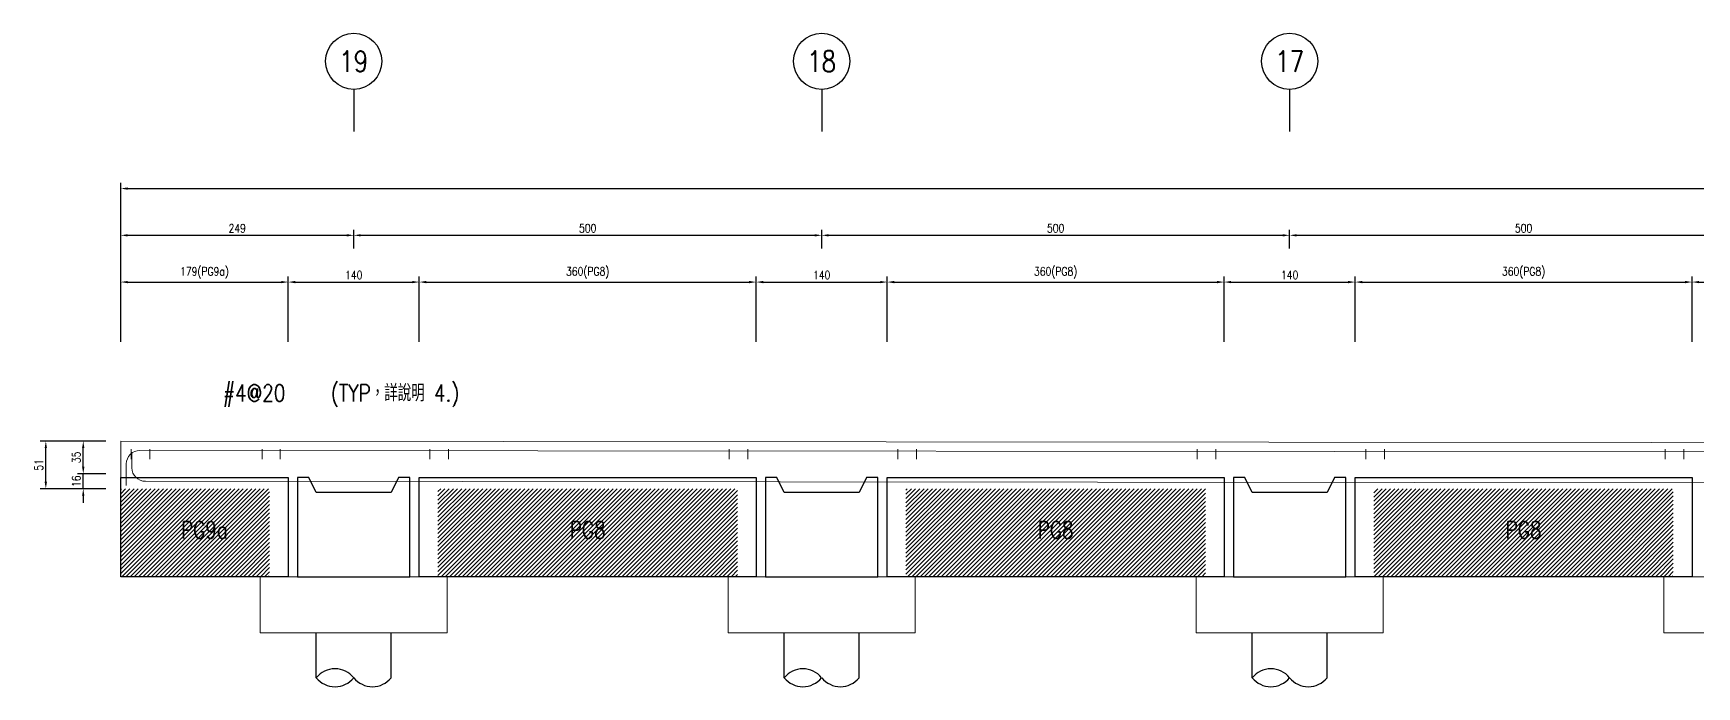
# Model space of a CAD drawing. Extents: x -4754 to 4976, y -23710 to 3841.
# Drawn here: x -359 to 1419, y -7907 to -7209 of the extents above; entities that cross this region are included whole.
import ezdxf
from ezdxf.enums import TextEntityAlignment as Align

# ---------------------------------------------------------------- set-up
doc = ezdxf.new("R2010")
doc.units = 0
doc.header["$LTSCALE"] = 3
doc.layers.get('0').update_dxf_attribs({"linetype": 'CONTINUOUS'})
doc.layers.add('HB_0', color=7, linetype='CONTINUOUS', transparency=0.5)
for name, color, linetype in [('HB_DIM', 1, 'CONTINUOUS'), ('HB_TXT_CTEXT', 2, 'CONTINUOUS'), ('鋼筋', 3, 'CONTINUOUS')]:
    doc.layers.add(name, color=color, linetype=linetype)
doc.styles.get("Standard").update_dxf_attribs({"font": 'ROMANS.shx', "width": 0.8, "bigfont": 'chineset.shx'})
doc.dimstyles.new('30', dxfattribs={"dimscale": 3, "dimtxt": 3, "dimasz": 2.5, "dimexe": 2, "dimexo": 2, "dimgap": 1, "dimtad": 1, "dimdsep": 46, "dimtxsty": 'Standard', "dimcen": 0, "dimclrd": 256, "dimclre": 256, "dimclrt": 2, "dimadec": 0, "dimazin": 0, "dimtfac": 1, "dimtix": 1, "dimtmove": 2, "dimatfit": 3, "dimfxl": 1, "dimtolj": 1, "dimtzin": 0, "dimarcsym": 0})

# ---------------------------------------------------------------- blocks, each defined once
blk = doc.blocks.new('pile_vertical_with_pilecap')
at = {"linetype": 'Continuous'}
for p, q in [((-40, -48.1), (-40, 0)), ((-40, -48.1), (-40, 0)), ((40, -48.1), (40, 0)), ((40, -48.1), (40, 0))]:
    blk.add_line(p, q, dxfattribs=at)
for centre, start, end in [((-20, -64.1), 38.718, 141.282), ((-20, -64.1), 38.718, 141.282), ((-20, -32), 218.718, 321.282), ((-20, -32), 218.718, 321.282), ((20, -32), 218.718, 321.282), ((20, -32), 218.718, 321.282)]:
    blk.add_arc(centre, 25.6, start, end, dxfattribs=at)
blk = doc.blocks.new('line_guide')
at = {"color": 4, "linetype": 'Continuous'}
blk.add_line((0, 0), (0, -45), dxfattribs=at)
blk.add_circle((0, 30), 30, dxfattribs=at)
at = {"color": 4, "linetype": 'Continuous', "width": 0.8}
blk.add_attdef('A', text='', height=22.5, dxfattribs=at).set_placement((0, 30), align=Align.MIDDLE)
blk = doc.blocks.new('*D96')
at = {"layer": 'HB_DIM', "linetype": 'Continuous', "lineweight": -2}
for p, q in [((-265.4, -7538.8), (-265.4, -7468.8)), ((-257.9, -7474.8), (-93.9, -7474.8)), ((-86.4, -7538.8), (-86.4, -7468.8))]:
    blk.add_line(p, q, dxfattribs=at)
at = {"layer": 'HB_DIM'}
for points in [[(-257.9, -7473.6), (-257.9, -7476.1), (-265.4, -7474.8)], [(-93.9, -7476.1), (-93.9, -7473.6), (-86.4, -7474.8)]]:
    blk.add_solid(points, dxfattribs=at)
at = {"layer": 'HB_DIM', "color": 2, "linetype": 'Continuous', "insert": (-175.9, -7464.9), "char_height": 9, "attachment_point": 5, "rotation": 0}
blk.add_mtext('\\A1;179(PG9a)', dxfattribs=at)
blk = doc.blocks.new('*D97')
at = {"layer": 'HB_DIM', "linetype": 'Continuous', "lineweight": -2}
for p, q in [((-86.4, -7538.8), (-86.4, -7468.8)), ((-78.9, -7474.8), (46.1, -7474.8)), ((53.6, -7538.8), (53.6, -7468.8))]:
    blk.add_line(p, q, dxfattribs=at)
at = {"layer": 'HB_DIM'}
for points in [[(-78.9, -7473.6), (-78.9, -7476.1), (-86.4, -7474.8)], [(46.1, -7476.1), (46.1, -7473.6), (53.6, -7474.8)]]:
    blk.add_solid(points, dxfattribs=at)
at = {"layer": 'HB_DIM', "color": 2, "linetype": 'Continuous', "insert": (-16.4, -7467.3), "char_height": 9, "attachment_point": 5, "rotation": 0}
blk.add_mtext('\\A1;140', dxfattribs=at)
blk = doc.blocks.new('*D98')
at = {"layer": 'HB_DIM', "linetype": 'Continuous', "lineweight": -2}
for p, q in [((53.6, -7538.8), (53.6, -7468.8)), ((61.1, -7474.8), (406.1, -7474.8)), ((413.6, -7538.8), (413.6, -7468.8))]:
    blk.add_line(p, q, dxfattribs=at)
at = {"layer": 'HB_DIM'}
for points in [[(61.1, -7473.6), (61.1, -7476.1), (53.6, -7474.8)], [(406.1, -7476.1), (406.1, -7473.6), (413.6, -7474.8)]]:
    blk.add_solid(points, dxfattribs=at)
at = {"layer": 'HB_DIM', "color": 2, "linetype": 'Continuous', "insert": (233.6, -7464.9), "char_height": 9, "attachment_point": 5, "rotation": 0}
blk.add_mtext('\\A1;360(PG8)', dxfattribs=at)
blk = doc.blocks.new('*D99')
at = {"layer": 'HB_DIM', "linetype": 'Continuous', "lineweight": -2}
for p, q in [((413.6, -7538.8), (413.6, -7468.8)), ((421.1, -7474.8), (546.1, -7474.8)), ((553.6, -7538.8), (553.6, -7468.8))]:
    blk.add_line(p, q, dxfattribs=at)
at = {"layer": 'HB_DIM'}
for points in [[(421.1, -7473.6), (421.1, -7476.1), (413.6, -7474.8)], [(546.1, -7476.1), (546.1, -7473.6), (553.6, -7474.8)]]:
    blk.add_solid(points, dxfattribs=at)
at = {"layer": 'HB_DIM', "color": 2, "linetype": 'Continuous', "insert": (483.6, -7467.3), "char_height": 9, "attachment_point": 5, "rotation": 0}
blk.add_mtext('\\A1;140', dxfattribs=at)
blk = doc.blocks.new('*D100')
at = {"layer": 'HB_DIM', "linetype": 'Continuous', "lineweight": -2}
for p, q in [((553.6, -7538.8), (553.6, -7468.8)), ((561.1, -7474.8), (906.1, -7474.8)), ((913.6, -7538.8), (913.6, -7468.8))]:
    blk.add_line(p, q, dxfattribs=at)
at = {"layer": 'HB_DIM'}
for points in [[(561.1, -7473.6), (561.1, -7476.1), (553.6, -7474.8)], [(906.1, -7476.1), (906.1, -7473.6), (913.6, -7474.8)]]:
    blk.add_solid(points, dxfattribs=at)
at = {"layer": 'HB_DIM', "color": 2, "linetype": 'Continuous', "insert": (733.6, -7464.9), "char_height": 9, "attachment_point": 5, "rotation": 0}
blk.add_mtext('\\A1;360(PG8)', dxfattribs=at)
blk = doc.blocks.new('*D101')
at = {"layer": 'HB_DIM', "linetype": 'Continuous', "lineweight": -2}
for p, q in [((913.6, -7538.8), (913.6, -7468.8)), ((921.1, -7474.8), (1046.1, -7474.8)), ((1053.6, -7538.8), (1053.6, -7468.8))]:
    blk.add_line(p, q, dxfattribs=at)
at = {"layer": 'HB_DIM'}
for points in [[(921.1, -7473.6), (921.1, -7476.1), (913.6, -7474.8)], [(1046.1, -7476.1), (1046.1, -7473.6), (1053.6, -7474.8)]]:
    blk.add_solid(points, dxfattribs=at)
at = {"layer": 'HB_DIM', "color": 2, "linetype": 'Continuous', "insert": (983.6, -7467.3), "char_height": 9, "attachment_point": 5, "rotation": 0}
blk.add_mtext('\\A1;140', dxfattribs=at)
blk = doc.blocks.new('*D102')
at = {"layer": 'HB_DIM', "linetype": 'Continuous', "lineweight": -2}
for p, q in [((1053.6, -7538.8), (1053.6, -7468.8)), ((1061.1, -7474.8), (1406.1, -7474.8)), ((1413.6, -7538.8), (1413.6, -7468.8))]:
    blk.add_line(p, q, dxfattribs=at)
at = {"layer": 'HB_DIM'}
for points in [[(1061.1, -7473.6), (1061.1, -7476.1), (1053.6, -7474.8)], [(1406.1, -7476.1), (1406.1, -7473.6), (1413.6, -7474.8)]]:
    blk.add_solid(points, dxfattribs=at)
at = {"layer": 'HB_DIM', "color": 2, "linetype": 'Continuous', "insert": (1233.6, -7464.9), "char_height": 9, "attachment_point": 5, "rotation": 0}
blk.add_mtext('\\A1;360(PG8)', dxfattribs=at)
blk = doc.blocks.new('*D103')
at = {"layer": 'HB_DIM', "linetype": 'Continuous', "lineweight": -2}
for p, q in [((1413.6, -7538.8), (1413.6, -7468.8)), ((1421.1, -7474.8), (1546.1, -7474.8)), ((1553.6, -7538.8), (1553.6, -7468.8))]:
    blk.add_line(p, q, dxfattribs=at)
at = {"layer": 'HB_DIM'}
for points in [[(1421.1, -7473.6), (1421.1, -7476.1), (1413.6, -7474.8)], [(1546.1, -7476.1), (1546.1, -7473.6), (1553.6, -7474.8)]]:
    blk.add_solid(points, dxfattribs=at)
at = {"layer": 'HB_DIM', "color": 2, "linetype": 'Continuous', "insert": (1483.6, -7467.3), "char_height": 9, "attachment_point": 5, "rotation": 0}
blk.add_mtext('\\A1;140', dxfattribs=at)
blk = doc.blocks.new('*D115')
at = {"layer": 'HB_DIM', "linetype": 'Continuous', "lineweight": -2}
for p, q in [((-305.4, -7672.3), (-305.4, -7664.8)), ((-281.4, -7679.8), (-311.4, -7679.8)), ((-281.4, -7695.8), (-311.4, -7695.8)), ((-305.4, -7695.8), (-305.4, -7679.8)), ((-305.4, -7703.3), (-305.4, -7710.8))]:
    blk.add_line(p, q, dxfattribs=at)
at = {"layer": 'HB_DIM'}
for points in [[(-306.7, -7672.3), (-304.2, -7672.3), (-305.4, -7679.8)], [(-304.2, -7703.3), (-306.7, -7703.3), (-305.4, -7695.8)]]:
    blk.add_solid(points, dxfattribs=at)
at = {"layer": 'HB_DIM', "color": 2, "linetype": 'Continuous', "insert": (-312.9, -7687.8), "char_height": 9, "attachment_point": 5, "rotation": 90}
blk.add_mtext('\\A1;16', dxfattribs=at)
blk = doc.blocks.new('*D116')
at = {"layer": 'HB_DIM', "linetype": 'Continuous', "lineweight": -2}
for p, q in [((-281.4, -7644.8), (-311.4, -7644.8)), ((-305.4, -7672.3), (-305.4, -7652.3)), ((-281.4, -7679.8), (-311.4, -7679.8))]:
    blk.add_line(p, q, dxfattribs=at)
at = {"layer": 'HB_DIM'}
for points in [[(-304.2, -7652.3), (-306.7, -7652.3), (-305.4, -7644.8)], [(-306.7, -7672.3), (-304.2, -7672.3), (-305.4, -7679.8)]]:
    blk.add_solid(points, dxfattribs=at)
at = {"layer": 'HB_DIM', "color": 2, "linetype": 'Continuous', "insert": (-312.9, -7662.3), "char_height": 9, "attachment_point": 5, "rotation": 90}
blk.add_mtext('\\A1;35', dxfattribs=at)
blk = doc.blocks.new('*D117')
at = {"layer": 'HB_DIM', "linetype": 'Continuous', "lineweight": -2}
for p, q in [((-265.4, -7538.8), (-265.4, -7368.8)), ((-257.9, -7374.8), (4225.1, -7374.8)), ((4232.6, -7542.8), (4232.6, -7368.8))]:
    blk.add_line(p, q, dxfattribs=at)
at = {"layer": 'HB_DIM'}
for points in [[(-257.9, -7373.6), (-257.9, -7376.1), (-265.4, -7374.8)], [(4225.1, -7376.1), (4225.1, -7373.6), (4232.6, -7374.8)]]:
    blk.add_solid(points, dxfattribs=at)
at = {"layer": 'HB_DIM', "color": 2, "linetype": 'Continuous', "insert": (1983.6, -7367.3), "char_height": 9, "attachment_point": 5, "rotation": 0}
blk.add_mtext('\\A1;4498', dxfattribs=at)
blk = doc.blocks.new('*D118')
at = {"layer": 'HB_DIM', "linetype": 'Continuous', "lineweight": -2}
for p, q in [((-265.4, -7538.8), (-265.4, -7418.8)), ((-257.9, -7424.8), (-23.9, -7424.8)), ((-16.4, -7438.8), (-16.4, -7418.8))]:
    blk.add_line(p, q, dxfattribs=at)
at = {"layer": 'HB_DIM'}
for points in [[(-257.9, -7423.6), (-257.9, -7426.1), (-265.4, -7424.8)], [(-23.9, -7426.1), (-23.9, -7423.6), (-16.4, -7424.8)]]:
    blk.add_solid(points, dxfattribs=at)
at = {"layer": 'HB_DIM', "color": 2, "linetype": 'Continuous', "insert": (-140.9, -7417.3), "char_height": 9, "attachment_point": 5, "rotation": 0}
blk.add_mtext('\\A1;249', dxfattribs=at)
blk = doc.blocks.new('*D119')
at = {"layer": 'HB_DIM', "linetype": 'Continuous', "lineweight": -2}
for p, q in [((-16.4, -7438.8), (-16.4, -7418.8)), ((-8.9, -7424.8), (476.1, -7424.8)), ((483.6, -7438.8), (483.6, -7418.8))]:
    blk.add_line(p, q, dxfattribs=at)
at = {"layer": 'HB_DIM'}
for points in [[(-8.9, -7423.6), (-8.9, -7426.1), (-16.4, -7424.8)], [(476.1, -7426.1), (476.1, -7423.6), (483.6, -7424.8)]]:
    blk.add_solid(points, dxfattribs=at)
at = {"layer": 'HB_DIM', "color": 2, "linetype": 'Continuous', "insert": (233.6, -7417.3), "char_height": 9, "attachment_point": 5, "rotation": 0}
blk.add_mtext('\\A1;500', dxfattribs=at)
blk = doc.blocks.new('*D120')
at = {"layer": 'HB_DIM', "linetype": 'Continuous', "lineweight": -2}
for p, q in [((483.6, -7438.8), (483.6, -7418.8)), ((491.1, -7424.8), (976.1, -7424.8)), ((983.6, -7438.8), (983.6, -7418.8))]:
    blk.add_line(p, q, dxfattribs=at)
at = {"layer": 'HB_DIM'}
for points in [[(491.1, -7423.6), (491.1, -7426.1), (483.6, -7424.8)], [(976.1, -7426.1), (976.1, -7423.6), (983.6, -7424.8)]]:
    blk.add_solid(points, dxfattribs=at)
at = {"layer": 'HB_DIM', "color": 2, "linetype": 'Continuous', "insert": (733.6, -7417.3), "char_height": 9, "attachment_point": 5, "rotation": 0}
blk.add_mtext('\\A1;500', dxfattribs=at)
blk = doc.blocks.new('*D121')
at = {"layer": 'HB_DIM', "linetype": 'Continuous', "lineweight": -2}
for p, q in [((983.6, -7438.8), (983.6, -7418.8)), ((991.1, -7424.8), (1476.1, -7424.8)), ((1483.6, -7438.8), (1483.6, -7418.8))]:
    blk.add_line(p, q, dxfattribs=at)
at = {"layer": 'HB_DIM'}
for points in [[(991.1, -7423.6), (991.1, -7426.1), (983.6, -7424.8)], [(1476.1, -7426.1), (1476.1, -7423.6), (1483.6, -7424.8)]]:
    blk.add_solid(points, dxfattribs=at)
at = {"layer": 'HB_DIM', "color": 2, "linetype": 'Continuous', "insert": (1233.6, -7417.3), "char_height": 9, "attachment_point": 5, "rotation": 0}
blk.add_mtext('\\A1;500', dxfattribs=at)
blk = doc.blocks.new('*D128')
at = {"layer": 'HB_DIM', "linetype": 'Continuous', "lineweight": -2}
for p, q in [((-281.4, -7644.8), (-351.4, -7644.8)), ((-345.4, -7688.3), (-345.4, -7652.3)), ((-281.4, -7695.8), (-351.4, -7695.8))]:
    blk.add_line(p, q, dxfattribs=at)
at = {"layer": 'HB_DIM'}
for points in [[(-344.2, -7652.3), (-346.7, -7652.3), (-345.4, -7644.8)], [(-346.7, -7688.3), (-344.2, -7688.3), (-345.4, -7695.8)]]:
    blk.add_solid(points, dxfattribs=at)
at = {"layer": 'HB_DIM', "color": 2, "linetype": 'Continuous', "insert": (-352.9, -7670.3), "char_height": 9, "attachment_point": 5, "rotation": 90}
blk.add_mtext('\\A1;51', dxfattribs=at)

msp = doc.modelspace()

# ---------------------------------------------------------------- hatches: boundary and pattern name
at = {"layer": 'HB_0', "linetype": 'Continuous'}
h = msp.add_hatch(dxfattribs=at)
h.set_pattern_fill('ANSI31', color=256, style=0)
h.paths.add_polyline_path([(-265.427, -7695.802), (-106.427, -7695.802), (-106.427, -7789.802), (-265.427, -7789.802)], flags=17)
h = msp.add_hatch(dxfattribs=at)
h.set_pattern_fill('ANSI31', color=256, style=0)
h.paths.add_polyline_path([(73.573, -7695.802), (393.573, -7695.802), (393.573, -7789.802), (73.573, -7789.802)], flags=17)
h = msp.add_hatch(dxfattribs=at)
h.set_pattern_fill('ANSI31', color=256, style=0)
h.paths.add_polyline_path([(573.573, -7695.802), (893.573, -7695.802), (893.573, -7789.802), (573.573, -7789.802)], flags=17)
h = msp.add_hatch(dxfattribs=at)
h.set_pattern_fill('ANSI31', color=256, style=0)
h.paths.add_polyline_path([(1073.573, -7695.802), (1393.573, -7695.802), (1393.573, -7789.802), (1073.573, -7789.802)], flags=17)

# ---------------------------------------------------------------- linework, layer by layer
at = {"layer": 'HB_0', "lineweight": 5}
msp.add_lwpolyline([(-265.427, -7789.802), (-265.427, -7644.802), (4232.573, -7648.802), (4232.573, -7789.802), (-265.427, -7789.802)], dxfattribs=at)
at = {"layer": 'HB_0', "color": 1, "linetype": 'Continuous'}
for points in [[(-265.427, -7683.802), (-106.427, -7683.802), (-86.427, -7683.802), (-86.427, -7789.802), (-106.427, -7789.802), (-265.427, -7789.802), (-265.427, -7683.802)], [(43.573, -7789.802), (43.573, -7683.802), (31.573, -7683.802), (23.573, -7699.802), (-56.427, -7699.802), (-64.427, -7683.802), (-76.427, -7683.802), (-76.427, -7789.802), (43.573, -7789.802)], [(53.573, -7683.802), (73.573, -7683.802), (393.573, -7683.802), (413.573, -7683.802), (413.573, -7789.802), (393.573, -7789.802), (73.573, -7789.802), (53.573, -7789.802), (53.573, -7683.802)], [(543.573, -7789.802), (543.573, -7683.802), (531.573, -7683.802), (523.573, -7699.802), (443.573, -7699.802), (435.573, -7683.802), (423.573, -7683.802), (423.573, -7789.802), (543.573, -7789.802)], [(553.573, -7683.802), (573.573, -7683.802), (893.573, -7683.802), (913.573, -7683.802), (913.573, -7789.802), (893.573, -7789.802), (573.573, -7789.802), (553.573, -7789.802), (553.573, -7683.802)], [(1043.573, -7789.802), (1043.573, -7683.802), (1031.573, -7683.802), (1023.573, -7699.802), (943.573, -7699.802), (935.573, -7683.802), (923.573, -7683.802), (923.573, -7789.802), (1043.573, -7789.802)], [(1053.573, -7683.802), (1073.573, -7683.802), (1393.573, -7683.802), (1413.573, -7683.802), (1413.573, -7789.802), (1393.573, -7789.802), (1073.573, -7789.802), (1053.573, -7789.802), (1053.573, -7683.802)]]:
    msp.add_lwpolyline(points, dxfattribs=at)
at = {"layer": 'HB_0', "lineweight": 5}
for points in [[(-116.427, -7849.802, -325), (83.573, -7849.802, -325), (83.573, -7789.802, -325), (-116.427, -7789.802, -325), (-116.427, -7849.802, -325)], [(383.573, -7849.802, -325), (583.573, -7849.802, -325), (583.573, -7789.802, -325), (383.573, -7789.802, -325), (383.573, -7849.802, -325)], [(883.573, -7849.802, -325), (1083.573, -7849.802, -325), (1083.573, -7789.802, -325), (883.573, -7789.802, -325), (883.573, -7849.802, -325)], [(1383.573, -7849.802, -325), (1583.573, -7849.802, -325), (1583.573, -7789.802, -325), (1383.573, -7789.802, -325), (1383.573, -7849.802, -325)]]:
    msp.add_polyline3d(points, dxfattribs=at)
at = {"layer": 'HB_DIM', "color": 1, "linetype": 'Continuous'}
msp.add_lwpolyline([(-234.157, -7653.372, 0, 1.25, 0), (-224.157, -7643.372, 0, 0, 0), (-174.157, -7593.372, 0, 0, 0), (-156.157, -7593.372, 0, 0, 0)], format="xyseb", dxfattribs=at)
at = {"layer": '鋼筋', "lineweight": 5}
for p, q in [((-254.157, -7653.372, -36.23), (-254.157, -7653.372, 36.23)), ((-254.157, -7656.547, 39.405), (-254.157, -7664.167, 39.405)), ((-254.157, -7664.18, -33.087), (-254.157, -7658.792, -38.475)), ((-253.392, -7656.702, -37.62), (-253.407, -7673.322, -37.62)), ((-253.392, -7656.702, -22.572), (-253.407, -7673.322, -22.572)), ((-253.392, -7656.702, -7.524), (-253.407, -7673.322, -7.524)), ((-253.392, -7656.702, 7.524), (-253.407, -7673.322, 7.524)), ((-253.392, -7656.702, 22.572), (-253.407, -7673.322, 22.572)), ((-253.392, -7656.702, 37.62), (-253.407, -7673.322, 37.62)), ((-244.946, -7654.82, -37.12), (4212.073, -7658.783, -37.12)), ((-244.946, -7654.82, -24.747), (4212.073, -7658.783, -24.747)), ((-244.946, -7654.82, -12.373), (4212.073, -7658.783, -12.373)), ((-244.946, -7654.82), (4212.073, -7658.783)), ((-244.946, -7654.82, 12.373), (4212.073, -7658.783, 12.373)), ((-244.946, -7654.82, 24.747), (4212.073, -7658.783, 24.747)), ((-244.946, -7654.82, 37.12), (4212.073, -7658.783, 37.12)), ((-234.157, -7653.372, -36.23), (-234.157, -7653.372, 36.23)), ((-234.157, -7656.547, 39.405), (-234.157, -7664.167, 39.405)), ((-234.157, -7664.18, -33.087), (-234.157, -7658.792, -38.475)), ((-114.157, -7653.372, -36.23), (-114.157, -7653.372, 36.23)), ((-114.157, -7656.547, 39.405), (-114.157, -7664.167, 39.405)), ((-114.157, -7664.18, -33.087), (-114.157, -7658.792, -38.475)), ((-95.157, -7653.372, -36.23), (-95.157, -7653.372, 36.23)), ((-95.157, -7656.547, 39.405), (-95.157, -7664.167, 39.405)), ((-95.157, -7664.18, -33.087), (-95.157, -7658.792, -38.475)), ((64.843, -7653.372, -36.23), (64.843, -7653.372, 36.23)), ((64.843, -7656.547, 39.405), (64.843, -7664.167, 39.405)), ((64.843, -7664.18, -33.087), (64.843, -7658.792, -38.475)), ((84.843, -7653.372, -36.23), (84.843, -7653.372, 36.23)), ((84.843, -7656.547, 39.405), (84.843, -7664.167, 39.405)), ((84.843, -7664.18, -33.087), (84.843, -7658.792, -38.475)), ((384.843, -7653.372, -36.23), (384.843, -7653.372, 36.23)), ((384.843, -7656.547, 39.405), (384.843, -7664.167, 39.405)), ((384.843, -7664.18, -33.087), (384.843, -7658.792, -38.475)), ((404.843, -7653.372, -36.23), (404.843, -7653.372, 36.23)), ((404.843, -7656.547, 39.405), (404.843, -7664.167, 39.405)), ((404.843, -7664.18, -33.087), (404.843, -7658.792, -38.475)), ((564.843, -7653.372, -36.23), (564.843, -7653.372, 36.23)), ((564.843, -7656.547, 39.405), (564.843, -7664.167, 39.405)), ((564.843, -7664.18, -33.087), (564.843, -7658.792, -38.475)), ((584.843, -7653.372, -36.23), (584.843, -7653.372, 36.23)), ((584.843, -7656.547, 39.405), (584.843, -7664.167, 39.405)), ((584.843, -7664.18, -33.087), (584.843, -7658.792, -38.475)), ((884.843, -7653.372, -36.23), (884.843, -7653.372, 36.23)), ((884.843, -7656.547, 39.405), (884.843, -7664.167, 39.405)), ((884.843, -7664.18, -33.087), (884.843, -7658.792, -38.475)), ((904.843, -7653.372, -36.23), (904.843, -7653.372, 36.23)), ((904.843, -7656.547, 39.405), (904.843, -7664.167, 39.405)), ((904.843, -7664.18, -33.087), (904.843, -7658.792, -38.475)), ((1064.843, -7653.372, -36.23), (1064.843, -7653.372, 36.23)), ((1064.843, -7656.547, 39.405), (1064.843, -7664.167, 39.405)), ((1064.843, -7664.18, -33.087), (1064.843, -7658.792, -38.475)), ((1084.843, -7653.372, -36.23), (1084.843, -7653.372, 36.23)), ((1084.843, -7656.547, 39.405), (1084.843, -7664.167, 39.405)), ((1084.843, -7664.18, -33.087), (1084.843, -7658.792, -38.475)), ((1384.843, -7653.372, -36.23), (1384.843, -7653.372, 36.23)), ((1384.843, -7656.547, 39.405), (1384.843, -7664.167, 39.405)), ((1384.843, -7664.18, -33.087), (1384.843, -7658.792, -38.475)), ((1404.843, -7653.372, -36.23), (1404.843, -7653.372, 36.23)), ((1404.843, -7656.547, 39.405), (1404.843, -7664.167, 39.405)), ((1404.843, -7664.18, -33.087), (1404.843, -7658.792, -38.475)), ((-259.469, -7692.417, -37.12), (-259.448, -7669.297, -37.12)), ((-259.469, -7692.417, -24.747), (-259.448, -7669.297, -24.747)), ((-259.469, -7692.417, -12.373), (-259.448, -7669.297, -12.373)), ((-259.469, -7692.417), (-259.448, -7669.297)), ((-259.469, -7692.417, 12.373), (-259.448, -7669.297, 12.373)), ((-259.469, -7692.417, 24.747), (-259.448, -7669.297, 24.747)), ((-259.469, -7692.417, 37.12), (-259.448, -7669.297, 37.12)), ((-238.93, -7687.825, -37.62), (4206.089, -7691.778, -37.62)), ((-238.93, -7687.825, -22.572), (4206.089, -7691.778, -22.572)), ((-238.93, -7687.825, -7.524), (4206.089, -7691.778, -7.524)), ((-238.93, -7687.825, 7.524), (4206.089, -7691.778, 7.524)), ((-238.93, -7687.825, 22.572), (4206.089, -7691.778, 22.572)), ((-238.93, -7687.825, 37.62), (4206.089, -7691.778, 37.62))]:
    msp.add_line(p, q, dxfattribs=at)
at = {"layer": '鋼筋', "lineweight": 5, "extrusion": (0, 0, -1)}
for centre in [(244.958, -7669.31, 37.12), (244.958, -7669.31, 24.747), (244.958, -7669.31, 12.373), (244.958, -7669.31), (244.958, -7669.31, -12.373), (244.958, -7669.31, -24.747), (244.958, -7669.31, -37.12)]:
    msp.add_arc(centre, 14.49, 0.050952, 90.050952, dxfattribs=at)
at = {"layer": '鋼筋', "lineweight": 5, "extrusion": (1, -3.67394e-16, -4.93038e-32)}
for centre in [(-7656.547, -36.23, -254.157), (-7656.547, -36.23, -234.157), (-7656.547, -36.23, -114.157), (-7656.547, -36.23, -95.157), (-7656.547, -36.23, 64.843), (-7656.547, -36.23, 84.843), (-7656.547, -36.23, 384.843), (-7656.547, -36.23, 404.843), (-7656.547, -36.23, 564.843), (-7656.547, -36.23, 584.843), (-7656.547, -36.23, 884.843), (-7656.547, -36.23, 904.843), (-7656.547, -36.23, 1064.843), (-7656.547, -36.23, 1084.843), (-7656.547, -36.23, 1384.843), (-7656.547, -36.23, 1404.843)]:
    msp.add_arc(centre, 3.175, 225, 0, dxfattribs=at)
at = {"layer": '鋼筋', "lineweight": 5, "extrusion": (1, -3.67394e-16, 2.4727e-36)}
for centre in [(-7656.547, 36.23, -254.157), (-7656.547, 36.23, -234.157), (-7656.547, 36.23, -114.157), (-7656.547, 36.23, -95.157), (-7656.547, 36.23, 64.843), (-7656.547, 36.23, 84.843), (-7656.547, 36.23, 384.843), (-7656.547, 36.23, 404.843), (-7656.547, 36.23, 564.843), (-7656.547, 36.23, 584.843), (-7656.547, 36.23, 884.843), (-7656.547, 36.23, 904.843), (-7656.547, 36.23, 1064.843), (-7656.547, 36.23, 1084.843), (-7656.547, 36.23, 1384.843), (-7656.547, 36.23, 1404.843)]:
    msp.add_arc(centre, 3.175, 0, 90, dxfattribs=at)
at = {"layer": '鋼筋', "lineweight": 5}
for centre in [(-238.917, -7673.335, -37.62), (-238.917, -7673.335, -22.572), (-238.917, -7673.335, -7.524), (-238.917, -7673.335, 7.524), (-238.917, -7673.335, 22.572), (-238.917, -7673.335, 37.62)]:
    msp.add_arc(centre, 14.49, 179.949048, 269.949048, dxfattribs=at)

# ---------------------------------------------------------------- block references
at = {"layer": 'HB_0', "linetype": 'Continuous'}
for p, values in [((-16.427, -7268.802), {'A': '19'}), ((483.573, -7268.802), {'A': '18'}), ((983.573, -7268.802), {'A': '17'})]:
    msp.add_blockref('line_guide', p, dxfattribs=at).add_auto_attribs(values)
for p in [(-16.427, -7849.802, -325), (483.573, -7849.802, -325), (983.573, -7849.802, -325)]:
    msp.add_blockref('pile_vertical_with_pilecap', p, dxfattribs=at)

# ---------------------------------------------------------------- texts
at = {"layer": 'HB_TXT_CTEXT', "linetype": 'Continuous', "width": 0.8}
msp.add_text('#4@20    (TYP，詳說明 4.)', height=18, dxfattribs=at).set_placement((-156.157, -7593.372, -36.23), align=Align.MIDDLE_LEFT)
for s, p in [('PG9a', (-175.927, -7739.802)), ('PG8', (233.573, -7739.802)), ('PG8', (733.573, -7739.802)), ('PG8', (1233.573, -7739.802))]:
    msp.add_text(s, height=18, dxfattribs=at).set_placement(p, align=Align.MIDDLE)

# ---------------------------------------------------------------- dimensions: what is measured, and where the dimension line sits
at = {"layer": 'HB_DIM', "linetype": 'Continuous'}
for base, p1, p2, angle, override, picture, middle in [((4232.573, -7374.802), (-265.427, -7544.802), (4232.573, -7548.802), 0, {"dimdec": 0, "dimpost": '<>'}, '*D117', (1983.573, -7367.302)), ((-16.427, -7424.802), (-265.427, -7544.802), (-16.427, -7444.802, 1831), 0, {"dimdec": 0, "dimpost": '<>'}, '*D118', (-140.927, -7417.302)), ((483.573, -7424.802), (-16.427, -7444.802, 1831), (483.573, -7444.802, 1331), 0, {"dimdec": 0, "dimpost": '<>'}, '*D119', (233.573, -7417.302)), ((983.573, -7424.802), (483.573, -7444.802, 1331), (983.573, -7444.802, 831), 0, {"dimdec": 0, "dimpost": '<>'}, '*D120', (733.573, -7417.302)), ((1483.573, -7424.802), (983.573, -7444.802, 831), (1483.573, -7444.802, 331), 0, {"dimdec": 0, "dimpost": '<>'}, '*D121', (1233.573, -7417.302)), ((53.573, -7474.802), (-86.427, -7544.802), (53.573, -7544.802), 0, {"dimdec": 0, "dimpost": '<>'}, '*D97', (-16.427, -7467.302)), ((553.573, -7474.802), (413.573, -7544.802), (553.573, -7544.802), 0, {"dimdec": 0, "dimpost": '<>'}, '*D99', (483.573, -7467.302)), ((1053.573, -7474.802), (913.573, -7544.802), (1053.573, -7544.802), 0, {"dimdec": 0, "dimpost": '<>'}, '*D101', (983.573, -7467.302)), ((1553.573, -7474.802), (1413.573, -7544.802), (1553.573, -7544.802), 0, {"dimdec": 0, "dimpost": '<>'}, '*D103', (1483.573, -7467.302)), ((-345.427, -7644.802), (-275.427, -7695.802), (-275.427, -7644.802), 90, {"dimtad": 4, "dimdec": 0, "dimpost": '<>'}, '*D128', (-352.927, -7670.302)), ((-305.427, -7644.802), (-275.427, -7679.802), (-275.427, -7644.802), 90, {"dimtad": 4, "dimdec": 0, "dimpost": '<>'}, '*D116', (-312.927, -7662.302)), ((-305.427, -7679.802), (-275.427, -7695.802), (-275.427, -7679.802), 90, {"dimtad": 4, "dimdec": 0, "dimpost": '<>'}, '*D115', (-312.927, -7687.802))]:
    dim = msp.add_linear_dim(base=base, p1=p1, p2=p2, angle=angle, dimstyle='30', override=override, dxfattribs=at)
    dim.commit()
    dim.dimension.update_dxf_attribs({"geometry": picture, "text_midpoint": middle})
for base, p1, p2, text, picture, middle in [((-86.427, -7474.802), (-265.427, -7544.802), (-86.427, -7544.802), '<>(PG9a)', '*D96', (-175.927, -7464.944)), ((413.573, -7474.802), (53.573, -7544.802), (413.573, -7544.802), '<>(PG8)', '*D98', (233.573, -7464.944)), ((913.573, -7474.802), (553.573, -7544.802), (913.573, -7544.802), '<>(PG8)', '*D100', (733.573, -7464.944)), ((1413.573, -7474.802), (1053.573, -7544.802), (1413.573, -7544.802), '<>(PG8)', '*D102', (1233.573, -7464.944))]:
    dim = msp.add_linear_dim(base=base, p1=p1, p2=p2, angle=0, text=text, dimstyle='30', override={"dimdec": 0, "dimpost": '<>'}, dxfattribs=at)
    dim.commit()
    dim.dimension.update_dxf_attribs({"geometry": picture, "text_midpoint": middle})

doc.saveas('drawing.dxf')
